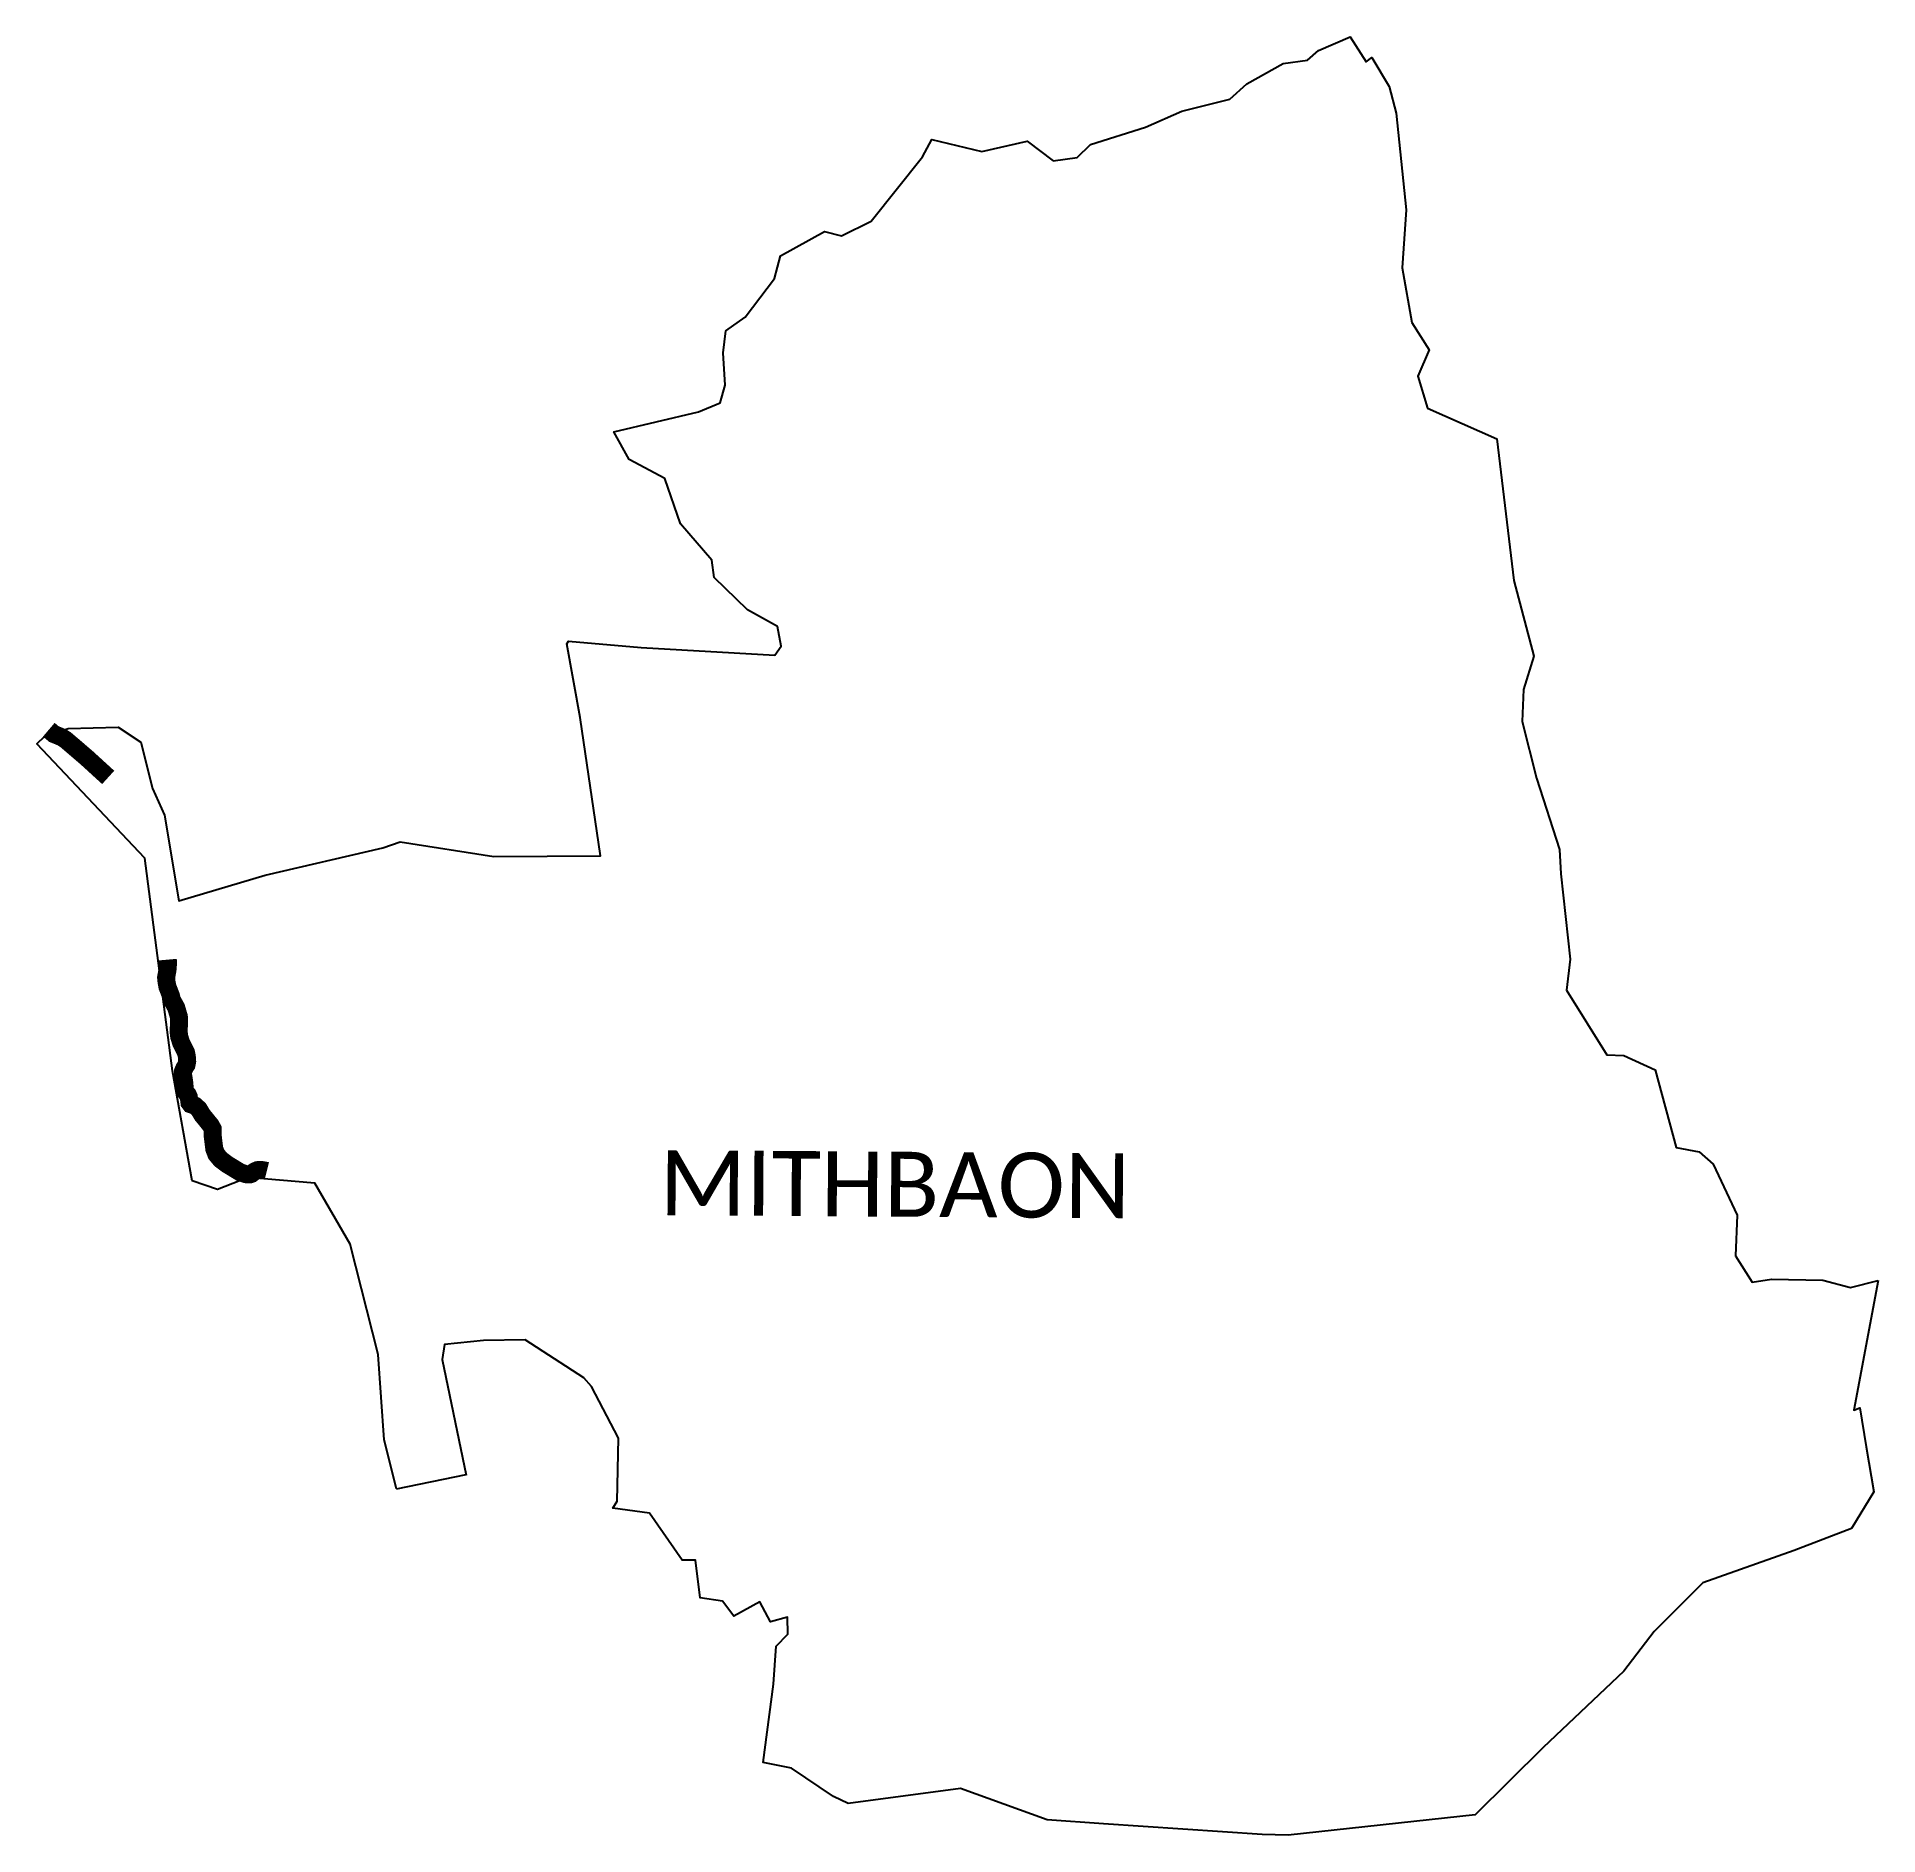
# Model space of a CAD drawing. Header units: metres. Extents: x 328606 to 333715, y 1800923 to 1805912.
import ezdxf

# ---------------------------------------------------------------- set-up
doc = ezdxf.new("R2010")
doc.units = ezdxf.units.M
doc.header["$MEASUREMENT"] = 0
for name, color, linetype in [('UNPROTECTED', 130, 'Continuous'), ('VILLAGE BOUNDRY', 3, 'Continuous'), ('VILLAGE NAME', 250, 'Continuous')]:
    doc.layers.add(name, color=color, linetype=linetype)
doc.styles.get("Standard").update_dxf_attribs({"font": 'arial.ttf'})

msp = doc.modelspace()

# ---------------------------------------------------------------- linework, layer by layer
at = {"layer": 'UNPROTECTED', "const_width": 50, "flags": 128}
for points in [[(328638.8, 1803989.9), (328652.8, 1803978), (328665.8, 1803972.7), (328673.8, 1803969.4), (328685.2, 1803962.4), (328717, 1803935.2), (328745, 1803911.1), (328783.1, 1803876.3), (328803.6, 1803857.6)], [(328968.9, 1803352), (328969.7, 1803343), (328968.1, 1803323.5), (328964.3, 1803302.5), (328965.6, 1803289.3), (328968.2, 1803276), (328973.6, 1803262.2), (328977.6, 1803251.9), (328980.8, 1803239.4), (328984.6, 1803232.6), (328988.3, 1803226), (328992, 1803219.5), (328995, 1803209.6), (328999.6, 1803194), (329000.1, 1803178.5), (328999.1, 1803152.1), (329000.6, 1803138.6), (329005.8, 1803121.9), (329013.5, 1803106.2), (329019.6, 1803093.9), (329021.7, 1803083.7), (329022.7, 1803070), (329020.8, 1803059.9), (329014.9, 1803050.8), (329011.5, 1803042.7), (329011.6, 1803031.1), (329014.8, 1803009.7), (329016.4, 1802989.3), (329019.5, 1802983), (329024.3, 1802977.6), (329027.3, 1802970.8), (329028.2, 1802963.1), (329029.1, 1802955.4), (329032.6, 1802950.7), (329036.4, 1802949.4), (329044.6, 1802946.7), (329054.8, 1802937.6), (329064.9, 1802920.7), (329078.1, 1802904.6), (329088.4, 1802891.8), (329093.6, 1802882.1), (329093.7, 1802871.8), (329093.9, 1802860), (329095.7, 1802845.2), (329098.1, 1802826.2), (329103.9, 1802811.6), (329115.4, 1802797.8), (329134.2, 1802783.7), (329155.6, 1802770.7), (329170.2, 1802761.8), (329185.7, 1802756.7), (329196.1, 1802756.1), (329201.3, 1802757.8), (329208.9, 1802763.8), (329217.5, 1802767.9), (329227.6, 1802768.5), (329240.1, 1802766.4), (329243.7, 1802765.5)]]:
    msp.add_lwpolyline(points, dxfattribs=at)
at = {"layer": 'VILLAGE BOUNDRY'}
for points in [[(329613.3, 1803678.8), (329873.8, 1803637.8)], [(329603.8, 1801883.3), (329796.5, 1801923.3)]]:
    msp.add_lwpolyline(points, dxfattribs=at)
for points in [[(329873.8, 1803637.8, 0), (330169.3, 1803639.9, 0), (330113.1, 1804023.9, 0), (330076.4, 1804228.4, 0), (330080.9, 1804235.6, 0), (330282.5, 1804218.5, 0), (330653.7, 1804196.7, 0), (330670.6, 1804221.4, 0), (330660.5, 1804276.7, 0), (330577.5, 1804322.9, 0), (330485.2, 1804412.4, 0), (330478.7, 1804460.4, 0), (330392, 1804561.6, 0), (330348.2, 1804686.9, 0), (330248.8, 1804739.9, 0), (330206.5, 1804816.2, 0), (330441.6, 1804872.4, 0), (330501.3, 1804896.7, 0), (330515.7, 1804945.7, 0), (330509.7, 1805036, 0), (330517.7, 1805096.6, 0), (330570.7, 1805134.4, 0), (330652.5, 1805241.7, 0), (330668.9, 1805305.2, 0), (330791.4, 1805372.2, 0), (330838.7, 1805359.9, 0), (330920.3, 1805401.4, 0), (331062.7, 1805579.2, 0), (331089, 1805627.5, 0), (331228.2, 1805594.5, 0), (331353.4, 1805623, 0), (331425.8, 1805568.2, 0), (331492.2, 1805577.6, 0), (331529.6, 1805613.6, 0), (331681.8, 1805661.7, 0), (331782.4, 1805706.2, 0), (331915.6, 1805739.1, 0), (331963, 1805782.2, 0), (332063.5, 1805838.5, 0), (332131.1, 1805848, 0), (332161.9, 1805874.1, 0), (332249.8, 1805912.5, 0), (332294.2, 1805843.4, 0), (332310, 1805854.8, 0), (332358.2, 1805774.7, 0), (332377.8, 1805700.7, 0), (332405.2, 1805432.4, 0), (332393.8, 1805271.4, 0), (332420.9, 1805120, 0), (332468.9, 1805044.1, 0), (332437.5, 1804971.2, 0), (332464.5, 1804882.2, 0), (332657, 1804797.4, 0), (332703.8, 1804404.1, 0), (332759.4, 1804193.6, 0), (332731.1, 1804101.1, 0), (332727, 1804012.9, 0), (332766.4, 1803855.8, 0), (332830.4, 1803657.9, 0), (332834, 1803590.3, 0), (332860.2, 1803352.9, 0), (332850.1, 1803267, 0), (332962.4, 1803087.9, 0), (333009.4, 1803086.1, 0), (333096, 1803046.4, 0), (333154.5, 1802831.2, 0), (333218.1, 1802818.8, 0), (333256.8, 1802784.4, 0), (333324, 1802643.3, 0), (333318.8, 1802530.2, 0), (333365.7, 1802456.9, 0), (333419.1, 1802465.3, 0), (333560.9, 1802462.8, 0), (333638.3, 1802442.7, 0), (333714.9, 1802461.5, 0)], [(329603.8, 1801883.3, 0), (329569.5, 1802019.3, 0), (329552.3, 1802256, 0), (329474.8, 1802562.8, 0), (329376.6, 1802731.6, 0), (329192.3, 1802747.5, 0), (329107.1, 1802714.1, 0), (329037, 1802738.1, 0), (328982.2, 1803043.4, 0), (328905.1, 1803633.3, 0), (328605.6, 1803950.4, 0), (328627.6, 1803972.3, 0), (328692.5, 1803993, 0), (328831.6, 1803996.8, 0), (328894.3, 1803955.4, 0), (328926.6, 1803827.2, 0), (328959.8, 1803752.5, 0), (328999.7, 1803514.9, 0), (329239.6, 1803586.2, 0), (329566, 1803662.6, 0), (329613.3, 1803678.8, 0)], [(333714.9, 1802461.5, 0), (333647.7, 1802101.5, 0), (333663.9, 1802108.2, 0), (333682, 1802000.2, 0), (333702.7, 1801875.7, 0), (333640.8, 1801773.7, 0), (333481.9, 1801712.6, 0), (333228.6, 1801623.3, 0), (333093.3, 1801488.1, 0), (333008.9, 1801377.5, 0), (332785.3, 1801165.6, 0), (332596.2, 1800979.1, 0), (332077.5, 1800922.7, 0), (332005.7, 1800924.3, 0), (331565.2, 1800954.3, 0), (331408.6, 1800965.1, 0), (331168.7, 1801052.2, 0), (330856.6, 1801010.9, 0), (330816.1, 1801030, 0), (330700, 1801108.8, 0), (330621.4, 1801123.9, 0), (330649.9, 1801341.4, 0), (330656.9, 1801447.4, 0), (330689, 1801480.8, 0), (330688.6, 1801527.4, 0), (330641.8, 1801515, 0), (330612, 1801570.4, 0), (330539.3, 1801530.2, 0), (330508.1, 1801572.2, 0), (330446.1, 1801581.7, 0), (330433.1, 1801685.6, 0), (330396.6, 1801685.9, 0), (330305.7, 1801816.6, 0), (330203.8, 1801829.6, 0), (330216.1, 1801849.1, 0), (330220, 1802024.3, 0), (330144.8, 1802167.6, 0), (330123.6, 1802192, 0), (329960.8, 1802297, 0), (329845.4, 1802295.2, 0), (329737, 1802283.9, 0), (329730.3, 1802242.5, 0), (329796.8, 1801921.7, 0)]]:
    msp.add_polyline3d(points, dxfattribs=at)

# ---------------------------------------------------------------- texts
at = {"layer": 'VILLAGE NAME', "insert": (330333.8, 1802823.5), "char_height": 180.345, "attachment_point": 1, "rotation": 359.6139}
msp.add_mtext_dynamic_manual_height_columns('{\\fCalibri|b0|i0|c0|p34;MITHBAON}', width=1779.605, gutter_width=901.7, heights=[0], dxfattribs=at)

doc.saveas('drawing.dxf')
